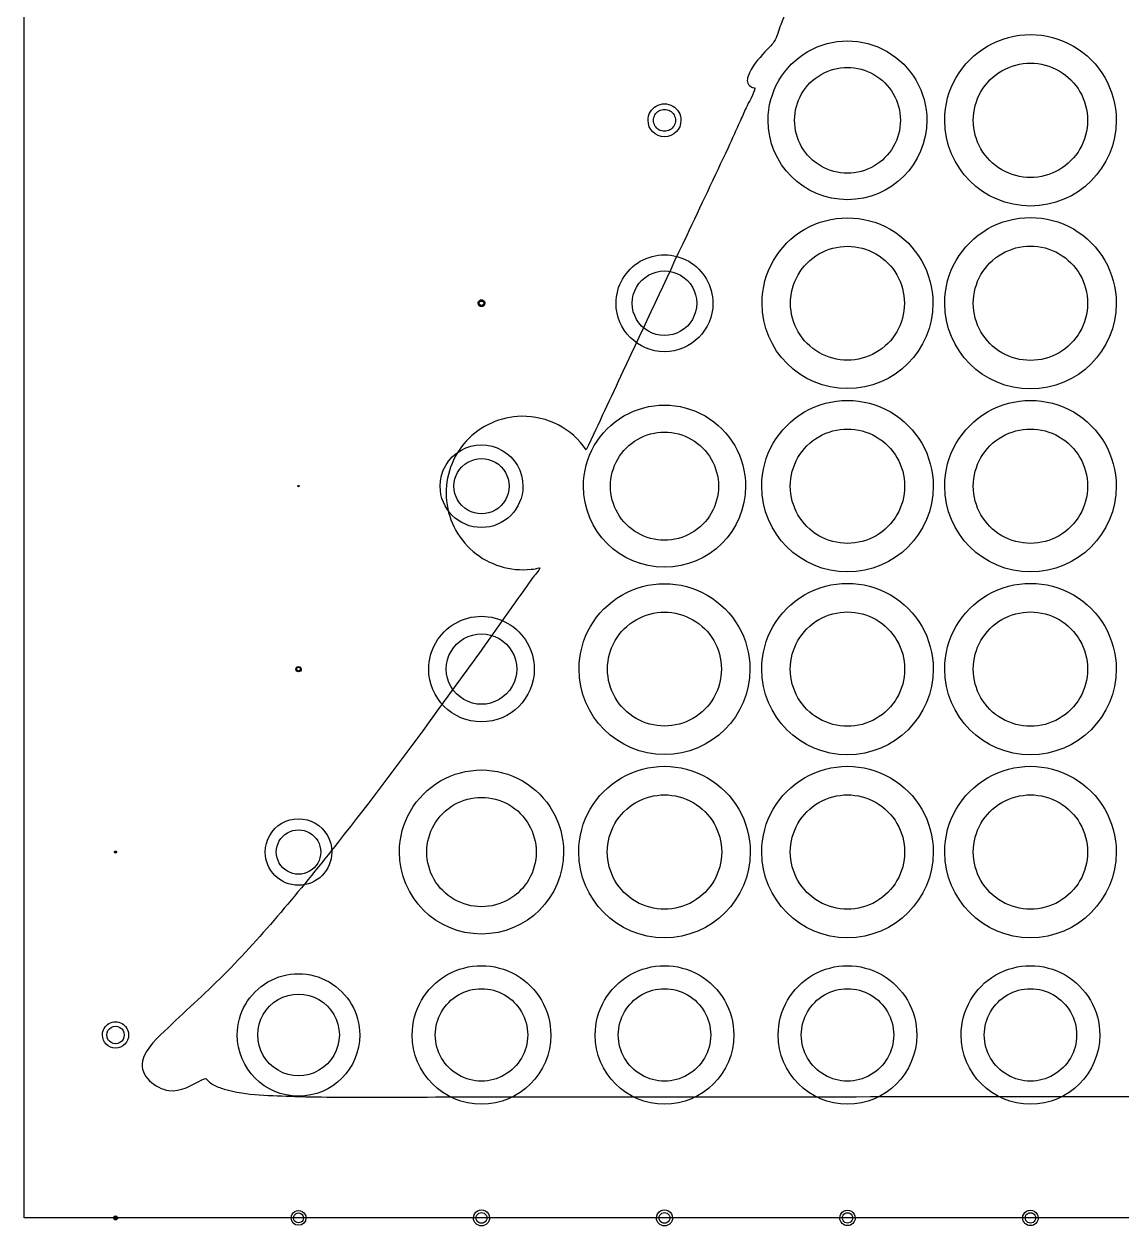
# Model space of a CAD drawing. Extents: x 9 to 391, y 39 to 560.
# Drawn here: x 9.4 to 105.4, y 39.3 to 144.4 of the extents above; entities that cross this region are included whole.
import ezdxf

# ---------------------------------------------------------------- set-up
doc = ezdxf.new("R2010")
doc.units = 0
doc.layers.add('Capa_1', color=7, linetype='CONTINUOUS')
doc.layers.add('Capa_2', color=7, linetype='CONTINUOUS')

msp = doc.modelspace()

# ---------------------------------------------------------------- linework, layer by layer
at = {"layer": 'Capa_1', "color": 7}
msp.add_lwpolyline([(9.38403, 559.9909), (390.61597, 559.9909), (390.61597, 40.0091), (9.38403, 40.0091)], close=True, dxfattribs=at)
for points in [[(76.53028, 146.868325), (76.20834, 146.020005), (75.87906, 145.176245), (75.54426, 144.333415)], [(75.54426, 144.333415), (75.3599, 143.870275), (75.22139, 143.281495), (74.95723, 142.856865)], [(74.15282, 141.968175), (73.62082, 141.361975), (72.95217, 140.649375), (72.69533, 139.856066)], [(74.95723, 142.856865), (74.75636, 142.534965), (74.40597, 142.256165), (74.15282, 141.968175)], [(72.69533, 139.856066), (72.56875, 139.465376), (72.58798, 139.187486), (72.92281, 138.946286)], [(73.27044, 138.822546), (73.27044, 138.339236), (72.70634, 137.530326), (72.51464, 137.091036)], [(72.92281, 138.946286), (73.01641, 138.878386), (73.15946, 138.844456), (73.27044, 138.822546)], [(72.51464, 137.091036), (72.3422, 136.696666), (72.16976, 136.303236), (71.99365, 135.910706)], [(71.99365, 135.910706), (71.64419, 135.132066), (71.30206, 134.350696), (70.93792, 133.578486)], [(70.93792, 133.578486), (69.73359, 131.025236), (68.52834, 128.471986), (67.32403, 125.918746)], [(67.32403, 125.918746), (65.45379, 121.955886), (63.59914, 117.985706), (61.74633, 114.014586)], [(61.74633, 114.014586), (60.68052, 111.730986), (59.61561, 109.447376), (58.54979, 107.163756)], [(52.88587, 110.103106), (51.06059, 110.072806), (49.29216, 109.278616), (48.05665, 107.935046)], [(58.54979, 107.163756), (57.28767, 109.019066), (55.12942, 110.140706), (52.88587, 110.103106)], [(48.05665, 107.935046), (46.84314, 106.615316), (46.20109, 104.827856), (46.29557, 103.037646)], [(46.29557, 103.037646), (46.39277, 101.208916), (47.2559, 99.466406), (48.65101, 98.280566)], [(48.65101, 98.280566), (50.04611, 97.094746), (51.90535, 96.523386), (53.72606, 96.722386)], [(53.72606, 96.722386), (53.97738, 96.749986), (54.22687, 96.791986), (54.4736, 96.847136)], [(54.4736, 96.847136), (54.4736, 96.634366), (53.96454, 96.128106), (53.84621, 95.961196)], [(53.84621, 95.961196), (53.39218, 95.321066), (52.93907, 94.680906), (52.48504, 94.039836)], [(52.48504, 94.039836), (51.55129, 92.721026), (50.61756, 91.403136), (49.68382, 90.084326)], [(49.68382, 90.084326), (48.23733, 88.041916), (46.74317, 86.032516), (45.27009, 84.009366)], [(45.27009, 84.009366), (42.52848, 80.243696), (39.7346, 76.510116), (36.84715, 72.854506)], [(36.84715, 72.854506), (33.76709, 68.95585), (30.60354, 65.10213), (27.13366, 61.54097)], [(27.13366, 61.54097), (25.47439, 59.83789), (23.690371, 58.27422), (21.976071, 56.62799)], [(21.976071, 56.62799), (21.170731, 55.85394), (19.983841, 54.85245), (19.737101, 53.69048)], [(19.737101, 53.69048), (19.464691, 52.40926), (20.892831, 51.28946), (22.038441, 51.1354)], [(22.038441, 51.1354), (23.099681, 50.99232), (24.039841, 51.61413), (24.942391, 52.06076)], [(24.942391, 52.06076), (25.31937, 52.24693), (25.25609, 52.20841), (25.5175, 51.95617)], [(25.5175, 51.95617), (25.63311, 51.84433), (25.75964, 51.74798), (25.89632, 51.66362)], [(25.89632, 51.66362), (26.19625, 51.47743), (26.53838, 51.36097), (26.875, 51.26283)], [(26.875, 51.26283), (28.84796, 50.68963), (31.02732, 50.68596), (33.06449, 50.61994)], [(33.06449, 50.61994), (34.30641, 50.58044), (35.54834, 50.55944), (36.7912, 50.55754)], [(36.7912, 50.55754), (38.66602, 50.55454), (40.54085, 50.56054), (42.41567, 50.56254)], [(42.41567, 50.56254), (46.35517, 50.56554), (50.2947, 50.56854), (54.23421, 50.57154)], [(54.23421, 50.57154), (59.79172, 50.57654), (65.34922, 50.58054), (70.90673, 50.58444)], [(70.90673, 50.58444), (77.57226, 50.58944), (84.23779, 50.59574), (90.90331, 50.59994)], [(90.90331, 50.59994), (98.22558, 50.60494), (105.54783, 50.61244), (112.86919, 50.61734)]]:
    msp.add_open_spline(points, degree=3, dxfattribs=at)
at = {"layer": 'Capa_2', "color": 5}
for points in [[(66.344814, 135.990906)], [(86.01148, 135.990912)], [(102.384029, 135.990904)], [(49.580108, 119.990905)], [(68.207558, 119.990905)], [(86.364421, 119.990907)], [(102.384029, 119.990904)], [(33.423245, 103.990905)], [(51.795794, 103.990908)], [(70.109519, 103.99091)], [(86.384029, 103.990914)], [(102.384029, 103.990914)], [(33.540892, 87.99091)], [(52.462461, 87.990912)], [(70.364421, 87.990907)], [(86.384029, 87.990914)], [(102.384029, 87.990914)], [(17.442854, 71.990912)], [(35.325206, 71.990909)], [(54.168343, 71.990912)], [(70.384029, 71.990914)], [(86.384029, 71.990914)], [(102.384029, 71.990914)], [(18.148736, 55.990911)], [(36.952657, 55.990909)], [(53.423245, 55.990908)], [(69.423245, 55.990908)], [(85.423245, 55.990908)], [(101.423245, 55.990908)], [(17.501677, 39.990915)], [(33.815402, 39.990914)], [(49.854618, 39.990909)], [(65.854617, 39.990909)], [(81.83501, 39.990912)], [(97.83501, 39.990912)]]:
    msp.add_lwpolyline(points, close=True, dxfattribs=at)
at = {"layer": 'Capa_2', "color": 7}
for points in [[(66.825206, 135.990906)], [(88.325206, 135.990912)], [(104.884029, 135.990904)], [(49.678147, 119.990905)], [(69.619323, 119.990905)], [(88.854617, 119.990907)], [(104.884029, 119.990904)], [(33.442853, 103.990905)], [(53.001676, 103.990908)], [(72.472265, 103.99091)], [(88.884029, 103.990914)], [(104.884029, 103.990914)], [(33.619323, 87.99091)], [(54.001677, 87.990912)], [(72.854617, 87.990907)], [(88.884029, 87.990914)], [(104.884029, 87.990914)], [(17.472265, 71.990912)], [(36.295794, 71.990909)], [(56.5605, 71.990912)], [(72.884029, 71.990914)], [(88.884029, 71.990914)], [(104.884029, 71.990914)], [(18.531089, 55.990911)], [(38.73697, 55.990909)], [(55.442853, 55.990908)], [(71.442853, 55.990908)], [(87.442853, 55.990908)], [(103.442853, 55.990908)], [(17.560501, 39.990915)], [(34.031088, 39.990914)], [(50.089912, 39.990909)], [(66.089911, 39.990909)], [(82.0605, 39.990912)], [(98.0605, 39.990912)]]:
    msp.add_lwpolyline(points, close=True, dxfattribs=at)
for points in [[(77.913441, 142.002147), (80.061048, 143.242069), (82.70701, 143.242069), (84.854617, 142.002147)], [(93.634029, 142.486095), (95.954537, 143.825841), (98.813521, 143.825841), (101.134029, 142.486095)], [(74.442853, 135.990912), (74.442853, 138.470756), (75.765833, 140.762226), (77.913441, 142.002147)], [(84.854617, 142.002147), (87.002225, 140.762226), (88.325206, 138.470756), (88.325206, 135.990912)], [(89.884029, 135.990904), (89.884029, 138.670396), (91.313521, 141.146349), (93.634029, 142.486095)], [(101.134029, 142.486095), (103.454537, 141.146349), (104.884029, 138.670396), (104.884029, 135.990904)], [(63.942853, 135.990906), (63.942853, 136.505789), (64.21754, 136.98156), (64.663441, 137.239001)], [(64.663441, 137.239001), (65.109343, 137.496443), (65.658716, 137.496443), (66.104618, 137.239001)], [(66.104618, 137.239001), (66.550519, 136.98156), (66.825206, 136.505789), (66.825206, 135.990906)], [(65.384029, 134.54973), (64.58809, 134.54973), (63.942853, 135.194966), (63.942853, 135.990906)], [(66.825206, 135.990906), (66.825206, 135.194966), (66.179969, 134.54973), (65.384029, 134.54973)], [(81.384029, 129.049736), (77.550523, 129.049736), (74.442853, 132.157406), (74.442853, 135.990912)], [(88.325206, 135.990912), (88.325206, 132.157406), (85.217535, 129.049736), (81.384029, 129.049736)], [(97.384029, 128.490904), (93.241893, 128.490904), (89.884029, 131.848769), (89.884029, 135.990904)], [(104.884029, 135.990904), (104.884029, 131.848769), (101.526164, 128.490904), (97.384029, 128.490904)], [(77.648735, 126.460626), (79.960143, 127.795118), (82.807915, 127.795118), (85.119323, 126.460626)], [(93.634029, 126.486095), (95.954537, 127.825841), (98.813521, 127.825841), (101.134029, 126.486095)], [(73.913441, 119.990907), (73.913441, 122.659891), (75.337327, 125.126134), (77.648735, 126.460626)], [(85.119323, 126.460626), (87.430731, 125.126134), (88.854617, 122.659891), (88.854617, 119.990907)], [(89.884029, 119.990904), (89.884029, 122.670396), (91.313521, 125.146349), (93.634029, 126.486095)], [(101.134029, 126.486095), (103.454537, 125.146349), (104.884029, 122.670396), (104.884029, 119.990904)], [(63.266382, 123.658777), (64.576787, 124.41534), (66.191272, 124.41534), (67.501676, 123.658777)], [(61.148735, 119.990905), (61.148735, 121.50403), (61.955978, 122.902215), (63.266382, 123.658777)], [(67.501676, 123.658777), (68.812081, 122.902215), (69.619323, 121.50403), (69.619323, 119.990905)], [(49.089912, 119.990905), (49.089912, 120.095983), (49.14597, 120.193079), (49.236971, 120.245618)], [(49.38403, 119.696787), (49.221593, 119.696787), (49.089912, 119.828468), (49.089912, 119.990905)], [(49.236971, 120.245618), (49.327971, 120.298157), (49.440088, 120.298157), (49.531088, 120.245618)], [(49.678147, 119.990905), (49.678147, 119.828468), (49.546466, 119.696787), (49.38403, 119.696787)], [(49.531088, 120.245618), (49.622089, 120.193079), (49.678147, 120.095983), (49.678147, 119.990905)], [(65.384029, 115.755611), (63.044941, 115.755611), (61.148735, 117.651817), (61.148735, 119.990905)], [(69.619323, 119.990905), (69.619323, 117.651817), (67.723117, 115.755611), (65.384029, 115.755611)], [(81.384029, 112.520319), (77.258137, 112.520318), (73.913441, 115.865015), (73.913441, 119.990907)], [(88.854617, 119.990907), (88.854617, 115.865015), (85.509921, 112.520319), (81.384029, 112.520319)], [(97.384029, 112.490904), (93.241893, 112.490904), (89.884029, 115.848769), (89.884029, 119.990904)], [(104.884029, 119.990904), (104.884029, 115.848769), (101.526164, 112.490904), (97.384029, 112.490904)], [(77.634029, 110.486105), (79.954537, 111.825851), (82.813521, 111.825851), (85.134029, 110.486105)], [(93.634029, 110.486105), (95.954537, 111.825851), (98.813521, 111.825851), (101.134029, 110.486105)], [(61.839912, 110.129501), (64.033019, 111.395693), (66.735039, 111.395693), (68.928147, 110.129501)], [(73.884029, 103.990914), (73.884029, 106.670406), (75.313521, 109.146359), (77.634029, 110.486105)], [(85.134029, 110.486105), (87.454537, 109.146359), (88.884029, 106.670406), (88.884029, 103.990914)], [(89.884029, 103.990914), (89.884029, 106.670406), (91.313521, 109.146359), (93.634029, 110.486105)], [(101.134029, 110.486105), (103.454537, 109.146359), (104.884029, 106.670406), (104.884029, 103.990914)], [(58.295794, 103.99091), (58.295794, 106.523292), (59.646804, 108.86331), (61.839912, 110.129501)], [(68.928147, 110.129501), (71.121255, 108.86331), (72.472265, 106.523292), (72.472265, 103.99091)], [(47.575206, 107.123882), (48.69451, 107.770113), (50.073549, 107.770113), (51.192853, 107.123882)], [(45.766382, 103.990908), (45.766382, 105.283369), (46.455902, 106.477652), (47.575206, 107.123882)], [(51.192853, 107.123882), (52.312156, 106.477652), (53.001676, 105.283369), (53.001676, 103.990908)], [(33.325206, 103.990905), (33.325206, 104.011921), (33.336418, 104.03134), (33.354618, 104.041848)], [(33.384029, 103.932081), (33.351542, 103.932081), (33.325206, 103.958418), (33.325206, 103.990905)], [(33.354618, 104.041848), (33.372818, 104.052355), (33.395241, 104.052355), (33.413441, 104.041848)], [(33.442853, 103.990905), (33.442853, 103.958418), (33.416517, 103.932081), (33.384029, 103.932081)], [(33.413441, 104.041848), (33.431641, 104.03134), (33.442853, 104.011921), (33.442853, 103.990905)], [(49.384029, 100.373262), (47.386058, 100.373262), (45.766382, 101.992937), (45.766382, 103.990908)], [(53.001676, 103.990908), (53.001676, 101.992937), (51.382, 100.373262), (49.384029, 100.373262)], [(65.384029, 96.902674), (61.469305, 96.902674), (58.295794, 100.076185), (58.295794, 103.99091)], [(72.472265, 103.99091), (72.472265, 100.076185), (69.298754, 96.902674), (65.384029, 96.902674)], [(81.384029, 96.490914), (77.241893, 96.490914), (73.884029, 99.848779), (73.884029, 103.990914)], [(88.884029, 103.990914), (88.884029, 99.848779), (85.526164, 96.490914), (81.384029, 96.490914)], [(97.384029, 96.490914), (93.241893, 96.490914), (89.884029, 99.848779), (89.884029, 103.990914)], [(104.884029, 103.990914), (104.884029, 99.848779), (101.526164, 96.490914), (97.384029, 96.490914)], [(61.648735, 94.460626), (63.960143, 95.795118), (66.807915, 95.795118), (69.119323, 94.460626)], [(77.634029, 94.486105), (79.954537, 95.825851), (82.813521, 95.825851), (85.134029, 94.486105)], [(93.634029, 94.486105), (95.954537, 95.825851), (98.813521, 95.825851), (101.134029, 94.486105)], [(57.913441, 87.990907), (57.913441, 90.659891), (59.337327, 93.126134), (61.648735, 94.460626)], [(69.119323, 94.460626), (71.430731, 93.126134), (72.854617, 90.659891), (72.854617, 87.990907)], [(73.884029, 87.990914), (73.884029, 90.670406), (75.313521, 93.146359), (77.634029, 94.486105)], [(85.134029, 94.486105), (87.454537, 93.146359), (88.884029, 90.670406), (88.884029, 87.990914)], [(89.884029, 87.990914), (89.884029, 90.670406), (91.313521, 93.146359), (93.634029, 94.486105)], [(101.134029, 94.486105), (103.454537, 93.146359), (104.884029, 90.670406), (104.884029, 87.990914)], [(47.075206, 91.989912), (48.503911, 92.814775), (50.264148, 92.814775), (51.692853, 91.989912)], [(44.766383, 87.990912), (44.766383, 89.640639), (45.646501, 91.165049), (47.075206, 91.989912)], [(51.692853, 91.989912), (53.121559, 91.165049), (54.001677, 89.640639), (54.001677, 87.990912)], [(33.148735, 87.99091), (33.148735, 88.074972), (33.193582, 88.152649), (33.266382, 88.19468)], [(33.384029, 87.755616), (33.25408, 87.755616), (33.148735, 87.86096), (33.148735, 87.99091)], [(33.266382, 88.19468), (33.339183, 88.236712), (33.428876, 88.236712), (33.501676, 88.19468)], [(33.619323, 87.99091), (33.619323, 87.86096), (33.513979, 87.755616), (33.384029, 87.755616)], [(33.501676, 88.19468), (33.574477, 88.152649), (33.619323, 88.074972), (33.619323, 87.99091)], [(49.38403, 83.373265), (46.833774, 83.373265), (44.766383, 85.440656), (44.766383, 87.990912)], [(54.001677, 87.990912), (54.001677, 85.440656), (51.934286, 83.373265), (49.38403, 83.373265)], [(65.384029, 80.520319), (61.258137, 80.520318), (57.913441, 83.865015), (57.913441, 87.990907)], [(72.854617, 87.990907), (72.854617, 83.865015), (69.509921, 80.520319), (65.384029, 80.520319)], [(81.384029, 80.490914), (77.241893, 80.490914), (73.884029, 83.848778), (73.884029, 87.990914)], [(88.884029, 87.990914), (88.884029, 83.848779), (85.526164, 80.490914), (81.384029, 80.490914)], [(97.384029, 80.490914), (93.241893, 80.490914), (89.884029, 83.848778), (89.884029, 87.990914)], [(104.884029, 87.990914), (104.884029, 83.848779), (101.526164, 80.490914), (97.384029, 80.490914)], [(45.795794, 78.205918), (48.016202, 79.487871), (50.751857, 79.487871), (52.972265, 78.205918)], [(61.634029, 78.486105), (63.954537, 79.825851), (66.813521, 79.825851), (69.134029, 78.486105)], [(77.634029, 78.486105), (79.954537, 79.825851), (82.813521, 79.825851), (85.134029, 78.486105)], [(93.634029, 78.486105), (95.954537, 79.825851), (98.813521, 79.825851), (101.134029, 78.486105)], [(42.207559, 71.990912), (42.207559, 74.554818), (43.575386, 76.923965), (45.795794, 78.205918)], [(52.972265, 78.205918), (55.192672, 76.923965), (56.5605, 74.554818), (56.5605, 71.990912)], [(57.884029, 71.990914), (57.884029, 74.670406), (59.313521, 77.146359), (61.634029, 78.486105)], [(69.134029, 78.486105), (71.454537, 77.146359), (72.884029, 74.670406), (72.884029, 71.990914)], [(73.884029, 71.990914), (73.884029, 74.670406), (75.313521, 77.146359), (77.634029, 78.486105)], [(85.134029, 78.486105), (87.454537, 77.146359), (88.884029, 74.670406), (88.884029, 71.990914)], [(89.884029, 71.990914), (89.884029, 74.670406), (91.313521, 77.146359), (93.634029, 78.486105)], [(101.134029, 78.486105), (103.454537, 77.146359), (104.884029, 74.670406), (104.884029, 71.990914)], [(31.928147, 74.512571), (32.82905, 75.032708), (33.939009, 75.032708), (34.839912, 74.512571)], [(30.472265, 71.990909), (30.472265, 73.031182), (31.027244, 73.992435), (31.928147, 74.512571)], [(34.839912, 74.512571), (35.740815, 73.992435), (36.295794, 73.031182), (36.295794, 71.990909)], [(17.295795, 71.990912), (17.295795, 72.022436), (17.312612, 72.051565), (17.339912, 72.067326)], [(17.38403, 71.902677), (17.335299, 71.902677), (17.295795, 71.942181), (17.295795, 71.990912)], [(17.339912, 72.067326), (17.367213, 72.083088), (17.400848, 72.083088), (17.428148, 72.067326)], [(17.472265, 71.990912), (17.472265, 71.942181), (17.432761, 71.902677), (17.38403, 71.902677)], [(17.428148, 72.067326), (17.455448, 72.051565), (17.472265, 72.022436), (17.472265, 71.990912)], [(33.384029, 69.079145), (31.775906, 69.079145), (30.472265, 70.382786), (30.472265, 71.990909)], [(36.295794, 71.990909), (36.295794, 70.382786), (34.992153, 69.079145), (33.384029, 69.079145)], [(49.384029, 64.814441), (45.420574, 64.814441), (42.207559, 68.027457), (42.207559, 71.990912)], [(56.5605, 71.990912), (56.5605, 68.027457), (53.347485, 64.814441), (49.384029, 64.814441)], [(65.384029, 64.490914), (61.241893, 64.490914), (57.884029, 67.848778), (57.884029, 71.990914)], [(72.884029, 71.990914), (72.884029, 67.848779), (69.526164, 64.490914), (65.384029, 64.490914)], [(81.384029, 64.490914), (77.241893, 64.490914), (73.884029, 67.848778), (73.884029, 71.990914)], [(88.884029, 71.990914), (88.884029, 67.848779), (85.526164, 64.490914), (81.384029, 64.490914)], [(97.384029, 64.490914), (93.241893, 64.490914), (89.884029, 67.848778), (89.884029, 71.990914)], [(104.884029, 71.990914), (104.884029, 67.848779), (101.526164, 64.490914), (97.384029, 64.490914)], [(46.354617, 61.238003), (48.229224, 62.320308), (50.538834, 62.320308), (52.413441, 61.238003)], [(62.354617, 61.238003), (64.229224, 62.320308), (66.538834, 62.320308), (68.413441, 61.238003)], [(78.354617, 61.238003), (80.229224, 62.320308), (82.538834, 62.320308), (84.413441, 61.238003)], [(94.354617, 61.238003), (96.229224, 62.320308), (98.538834, 62.320308), (100.413441, 61.238003)], [(30.707559, 60.626692), (32.363765, 61.582902), (34.404294, 61.582902), (36.0605, 60.626692)], [(43.325206, 55.990908), (43.325206, 58.155517), (44.480011, 60.155699), (46.354617, 61.238003)], [(52.413441, 61.238003), (54.288048, 60.155699), (55.442853, 58.155517), (55.442853, 55.990908)], [(59.325206, 55.990908), (59.325206, 58.155517), (60.480011, 60.155699), (62.354617, 61.238003)], [(68.413441, 61.238003), (70.288048, 60.155699), (71.442853, 58.155517), (71.442853, 55.990908)], [(75.325206, 55.990908), (75.325206, 58.155517), (76.480011, 60.155699), (78.354617, 61.238003)], [(84.413441, 61.238003), (86.288048, 60.155699), (87.442853, 58.155517), (87.442853, 55.990908)], [(91.325206, 55.990908), (91.325206, 58.155517), (92.480011, 60.155699), (94.354617, 61.238003)], [(100.413441, 61.238003), (102.288048, 60.155699), (103.442853, 58.155517), (103.442853, 55.990908)], [(28.031088, 55.990909), (28.031088, 57.903331), (29.051353, 59.670481), (30.707559, 60.626692)], [(36.0605, 60.626692), (37.716705, 59.670481), (38.73697, 57.903331), (38.73697, 55.990909)], [(16.236971, 55.990911), (16.236971, 56.400716), (16.455599, 56.779391), (16.8105, 56.984293)], [(16.8105, 56.984293), (17.165402, 57.189196), (17.602658, 57.189196), (17.957559, 56.984293)], [(17.957559, 56.984293), (18.31246, 56.779391), (18.531089, 56.400716), (18.531089, 55.990911)], [(17.38403, 54.843852), (16.750527, 54.843852), (16.236971, 55.357408), (16.236971, 55.990911)], [(18.531089, 55.990911), (18.531089, 55.357408), (18.017533, 54.843852), (17.38403, 54.843852)], [(33.384029, 50.637968), (30.427682, 50.637968), (28.031089, 53.034561), (28.031088, 55.990909)], [(38.73697, 55.990909), (38.73697, 53.034561), (36.340377, 50.637968), (33.384029, 50.637968)], [(49.384029, 49.932085), (46.037833, 49.932085), (43.325206, 52.644712), (43.325206, 55.990908)], [(55.442853, 55.990908), (55.442853, 52.644712), (52.730225, 49.932085), (49.384029, 49.932085)], [(65.384029, 49.932085), (62.037833, 49.932085), (59.325206, 52.644712), (59.325206, 55.990908)], [(71.442853, 55.990908), (71.442853, 52.644712), (68.730225, 49.932085), (65.384029, 49.932085)], [(81.384029, 49.932085), (78.037833, 49.932085), (75.325206, 52.644712), (75.325206, 55.990908)], [(87.442853, 55.990908), (87.442853, 52.644712), (84.730225, 49.932085), (81.384029, 49.932085)], [(97.384029, 49.932085), (94.037833, 49.932085), (91.325206, 52.644712), (91.325206, 55.990908)], [(103.442853, 55.990908), (103.442853, 52.644712), (100.730225, 49.932085), (97.384029, 49.932085)], [(17.207559, 39.990915), (17.207559, 40.053962), (17.241194, 40.112219), (17.295795, 40.143743)], [(17.38403, 39.814444), (17.286568, 39.814444), (17.207559, 39.893453), (17.207559, 39.990915)], [(17.295795, 40.143743), (17.350395, 40.175266), (17.417665, 40.175266), (17.472265, 40.143743)], [(17.560501, 39.990915), (17.560501, 39.893453), (17.481492, 39.814444), (17.38403, 39.814444)], [(17.472265, 40.143743), (17.526865, 40.112219), (17.560501, 40.053962), (17.560501, 39.990915)], [(32.736971, 39.990914), (32.736971, 40.222086), (32.860299, 40.435698), (33.0605, 40.551284)], [(33.384029, 39.343856), (33.026669, 39.343856), (32.736971, 39.633554), (32.736971, 39.990914)], [(33.0605, 40.551284), (33.260701, 40.666869), (33.507358, 40.666869), (33.707559, 40.551284)], [(34.031088, 39.990914), (34.031088, 39.633554), (33.74139, 39.343856), (33.384029, 39.343856)], [(33.707559, 40.551284), (33.90776, 40.435698), (34.031088, 40.222086), (34.031088, 39.990914)], [(48.678148, 39.990909), (48.678148, 40.243097), (48.812688, 40.476127), (49.031089, 40.602221)], [(49.38403, 39.285027), (48.994182, 39.285027), (48.678148, 39.601061), (48.678148, 39.990909)], [(49.031089, 40.602221), (49.249489, 40.728315), (49.51857, 40.728315), (49.736971, 40.602221)], [(50.089912, 39.990909), (50.089912, 39.601061), (49.773878, 39.285027), (49.38403, 39.285027)], [(49.736971, 40.602221), (49.955372, 40.476127), (50.089912, 40.243097), (50.089912, 39.990909)], [(64.678147, 39.990909), (64.678147, 40.243097), (64.812687, 40.476127), (65.031088, 40.602221)], [(65.384029, 39.285027), (64.994181, 39.285027), (64.678147, 39.601061), (64.678147, 39.990909)], [(65.031088, 40.602221), (65.249488, 40.728315), (65.518569, 40.728315), (65.73697, 40.602221)], [(66.089911, 39.990909), (66.089911, 39.601061), (65.773877, 39.285027), (65.384029, 39.285027)], [(65.73697, 40.602221), (65.955371, 40.476127), (66.089911, 40.243097), (66.089911, 39.990909)], [(80.707559, 39.990912), (80.707559, 40.232591), (80.836493, 40.455913), (81.045794, 40.576752)], [(81.384029, 39.314441), (81.010425, 39.314441), (80.707559, 39.617307), (80.707559, 39.990912)], [(81.045794, 40.576752), (81.255095, 40.697592), (81.512964, 40.697592), (81.722264, 40.576752)], [(82.0605, 39.990912), (82.0605, 39.617307), (81.757634, 39.314441), (81.384029, 39.314441)], [(81.722264, 40.576752), (81.931565, 40.455913), (82.0605, 40.232591), (82.0605, 39.990912)], [(96.707559, 39.990912), (96.707559, 40.232591), (96.836493, 40.455913), (97.045794, 40.576752)], [(97.384029, 39.314441), (97.010425, 39.314441), (96.707559, 39.617307), (96.707559, 39.990912)], [(97.045794, 40.576752), (97.255095, 40.697592), (97.512964, 40.697592), (97.722264, 40.576752)], [(98.0605, 39.990912), (98.0605, 39.617307), (97.757634, 39.314441), (97.384029, 39.314441)], [(97.722264, 40.576752), (97.931565, 40.455913), (98.0605, 40.232591), (98.0605, 39.990912)]]:
    msp.add_open_spline(points, degree=3, dxfattribs=at)
at = {"layer": 'Capa_2', "color": 5}
for points in [[(94.884029, 140.321031), (96.431034, 141.214195), (98.337023, 141.214195), (99.884029, 140.321031)], [(76.756578, 135.990912), (76.756578, 137.644141), (77.638565, 139.171788), (79.070304, 139.998402)], [(79.070304, 139.998402), (80.502042, 140.825017), (82.266016, 140.825017), (83.697755, 139.998402)], [(83.697755, 139.998402), (85.129493, 139.171788), (86.01148, 137.644141), (86.01148, 135.990912)], [(92.384029, 135.990904), (92.384029, 137.777232), (93.337023, 139.427867), (94.884029, 140.321031)], [(99.884029, 140.321031), (101.431034, 139.427867), (102.384029, 137.777232), (102.384029, 135.990904)], [(64.423245, 135.990906), (64.423245, 136.334161), (64.60637, 136.651342), (64.903637, 136.822969)], [(64.903637, 136.822969), (65.200905, 136.994597), (65.567154, 136.994597), (65.864421, 136.822969)], [(65.864421, 136.822969), (66.161689, 136.651342), (66.344814, 136.334161), (66.344814, 135.990906)], [(64.903637, 135.158842), (64.60637, 135.33047), (64.423245, 135.647651), (64.423245, 135.990906)], [(66.344814, 135.990906), (66.344814, 135.647651), (66.161689, 135.33047), (65.864421, 135.158842)], [(79.070304, 131.983422), (77.638565, 132.810037), (76.756578, 134.337683), (76.756578, 135.990912)], [(86.01148, 135.990912), (86.01148, 134.337683), (85.129493, 132.810037), (83.697755, 131.983422)], [(94.884029, 131.660777), (93.337023, 132.553941), (92.384029, 134.204576), (92.384029, 135.990904)], [(102.384029, 135.990904), (102.384029, 134.204576), (101.431034, 132.553941), (99.884029, 131.660777)], [(65.864421, 135.158842), (65.567154, 134.987215), (65.200905, 134.987215), (64.903637, 135.158842)], [(83.697755, 131.983422), (82.266016, 131.156808), (80.502042, 131.156808), (79.070304, 131.983422)], [(99.884029, 131.660777), (98.337023, 130.767613), (96.431034, 130.767613), (94.884029, 131.660777)], [(78.893833, 124.304053), (80.434772, 125.193714), (82.333286, 125.193714), (83.874225, 124.304053)], [(94.884029, 124.321031), (96.431034, 125.214195), (98.337023, 125.214195), (99.884029, 124.321031)], [(76.403637, 119.990907), (76.403637, 121.770229), (77.352894, 123.414391), (78.893833, 124.304053)], [(83.874225, 124.304053), (85.415164, 123.414391), (86.364421, 121.770229), (86.364421, 119.990907)], [(92.384029, 119.990904), (92.384029, 121.777232), (93.337023, 123.427867), (94.884029, 124.321031)], [(99.884029, 124.321031), (101.431034, 123.427867), (102.384029, 121.777232), (102.384029, 119.990904)], [(62.5605, 119.990905), (62.5605, 120.999655), (63.098662, 121.931778), (63.972265, 122.436153)], [(63.972265, 122.436153), (64.845868, 122.940528), (65.922191, 122.940528), (66.795794, 122.436153)], [(66.795794, 122.436153), (67.669397, 121.931778), (68.207558, 120.999655), (68.207558, 119.990905)], [(49.187951, 119.990905), (49.187951, 120.060957), (49.225323, 120.125688), (49.28599, 120.160714)], [(49.28599, 119.821096), (49.225323, 119.856122), (49.187951, 119.920853), (49.187951, 119.990905)], [(49.28599, 120.160714), (49.346657, 120.19574), (49.421402, 120.19574), (49.482069, 120.160714)], [(49.482069, 120.160714), (49.542736, 120.125688), (49.580108, 120.060957), (49.580108, 119.990905)], [(49.580108, 119.990905), (49.580108, 119.920853), (49.542736, 119.856122), (49.482069, 119.821096)], [(63.972265, 117.545657), (63.098662, 118.050032), (62.5605, 118.982155), (62.5605, 119.990905)], [(68.207558, 119.990905), (68.207558, 118.982155), (67.669397, 118.050032), (66.795794, 117.545657)], [(78.893833, 115.677761), (77.352894, 116.567422), (76.403637, 118.211584), (76.403637, 119.990907)], [(86.364421, 119.990907), (86.364421, 118.211584), (85.415164, 116.567422), (83.874225, 115.677761)], [(94.884029, 115.660777), (93.337023, 116.553941), (92.384029, 118.204576), (92.384029, 119.990904)], [(102.384029, 119.990904), (102.384029, 118.204576), (101.431034, 116.553941), (99.884029, 115.660777)], [(49.482069, 119.821096), (49.421402, 119.78607), (49.346657, 119.78607), (49.28599, 119.821096)], [(66.795794, 117.545657), (65.922191, 117.041282), (64.845868, 117.041282), (63.972265, 117.545657)], [(83.874225, 115.677761), (82.333286, 114.788099), (80.434772, 114.788099), (78.893833, 115.677761)], [(99.884029, 115.660777), (98.337023, 114.767613), (96.431034, 114.767613), (94.884029, 115.660777)], [(63.021284, 108.083304), (64.483356, 108.927432), (66.284703, 108.927432), (67.746774, 108.083304)], [(76.384029, 103.990914), (76.384029, 105.777242), (77.337023, 107.427877), (78.884029, 108.321041)], [(78.884029, 108.321041), (80.431034, 109.214205), (82.337023, 109.214205), (83.884029, 108.321041)], [(83.884029, 108.321041), (85.431034, 107.427877), (86.384029, 105.777242), (86.384029, 103.990914)], [(92.384029, 103.990914), (92.384029, 105.777242), (93.337023, 107.427877), (94.884029, 108.321041)], [(94.884029, 108.321041), (96.431034, 109.214205), (98.337023, 109.214205), (99.884029, 108.321041)], [(99.884029, 108.321041), (101.431034, 107.427877), (102.384029, 105.777242), (102.384029, 103.990914)], [(60.658539, 103.99091), (60.658539, 105.679165), (61.559212, 107.239177), (63.021284, 108.083304)], [(67.746774, 108.083304), (69.208846, 107.239177), (70.109519, 105.679165), (70.109519, 103.99091)], [(48.178147, 106.079558), (48.92435, 106.510378), (49.843709, 106.510378), (50.589912, 106.079558)], [(46.972265, 103.990908), (46.972265, 104.852549), (47.431944, 105.648738), (48.178147, 106.079558)], [(50.589912, 106.079558), (51.336114, 105.648738), (51.795794, 104.852549), (51.795794, 103.990908)], [(33.344814, 103.990905), (33.344814, 104.004915), (33.352288, 104.017862), (33.364422, 104.024867)], [(33.364422, 103.956943), (33.352288, 103.963948), (33.344814, 103.976895), (33.344814, 103.990905)], [(33.364422, 104.024867), (33.376555, 104.031872), (33.391504, 104.031872), (33.403637, 104.024867)], [(33.403637, 103.956943), (33.391504, 103.949938), (33.376555, 103.949938), (33.364422, 103.956943)], [(33.403637, 104.024867), (33.415771, 104.017862), (33.423245, 104.004915), (33.423245, 103.990905)], [(33.423245, 103.990905), (33.423245, 103.976895), (33.415771, 103.963948), (33.403637, 103.956943)], [(48.178147, 101.902259), (47.431944, 102.333079), (46.972265, 103.129268), (46.972265, 103.990908)], [(51.795794, 103.990908), (51.795794, 103.129268), (51.336114, 102.333079), (50.589912, 101.902259)], [(63.021284, 99.898515), (61.559212, 100.742643), (60.658539, 102.302655), (60.658539, 103.99091)], [(70.109519, 103.99091), (70.109519, 102.302655), (69.208846, 100.742643), (67.746774, 99.898515)], [(78.884029, 99.660787), (77.337023, 100.553951), (76.384029, 102.204586), (76.384029, 103.990914)], [(86.384029, 103.990914), (86.384029, 102.204586), (85.431034, 100.553951), (83.884029, 99.660787)], [(94.884029, 99.660787), (93.337023, 100.553951), (92.384029, 102.204586), (92.384029, 103.990914)], [(102.384029, 103.990914), (102.384029, 102.204586), (101.431034, 100.553951), (99.884029, 99.660787)], [(50.589912, 101.902259), (49.843709, 101.471439), (48.92435, 101.471439), (48.178147, 101.902259)], [(67.746774, 99.898515), (66.284703, 99.054387), (64.483356, 99.054387), (63.021284, 99.898515)], [(83.884029, 99.660787), (82.337023, 98.767623), (80.431034, 98.767623), (78.884029, 99.660787)], [(99.884029, 99.660787), (98.337023, 98.767623), (96.431034, 98.767623), (94.884029, 99.660787)], [(62.893833, 92.304053), (64.434772, 93.193714), (66.333286, 93.193714), (67.874225, 92.304053)], [(78.884029, 92.321041), (80.431034, 93.214205), (82.337023, 93.214205), (83.884029, 92.321041)], [(94.884029, 92.321041), (96.431034, 93.214205), (98.337023, 93.214205), (99.884029, 92.321041)], [(60.403637, 87.990907), (60.403637, 89.770229), (61.352894, 91.414391), (62.893833, 92.304053)], [(67.874225, 92.304053), (69.415164, 91.414391), (70.364421, 89.770229), (70.364421, 87.990907)], [(76.384029, 87.990914), (76.384029, 89.777242), (77.337023, 91.427877), (78.884029, 92.321041)], [(83.884029, 92.321041), (85.431034, 91.427877), (86.384029, 89.777242), (86.384029, 87.990914)], [(92.384029, 87.990914), (92.384029, 89.777242), (93.337023, 91.427877), (94.884029, 92.321041)], [(99.884029, 92.321041), (101.431034, 91.427877), (102.384029, 89.777242), (102.384029, 87.990914)], [(46.305598, 87.990912), (46.305598, 89.09073), (46.892344, 90.107003), (47.844814, 90.656912)], [(47.844814, 90.656912), (48.797284, 91.206821), (49.970776, 91.206821), (50.923246, 90.656912)], [(50.923246, 90.656912), (51.875716, 90.107003), (52.462461, 89.09073), (52.462461, 87.990912)], [(33.227167, 87.99091), (33.227167, 88.046951), (33.257064, 88.098736), (33.305598, 88.126757)], [(33.305598, 87.855063), (33.257064, 87.883083), (33.227167, 87.934868), (33.227167, 87.99091)], [(33.305598, 88.126757), (33.354131, 88.154778), (33.413927, 88.154778), (33.462461, 88.126757)], [(33.462461, 87.855063), (33.413927, 87.827042), (33.354131, 87.827042), (33.305598, 87.855063)], [(33.462461, 88.126757), (33.510994, 88.098736), (33.540892, 88.046951), (33.540892, 87.99091)], [(33.540892, 87.99091), (33.540892, 87.934868), (33.510994, 87.883083), (33.462461, 87.855063)], [(47.844814, 85.324912), (46.892344, 85.874821), (46.305598, 86.891095), (46.305598, 87.990912)], [(52.462461, 87.990912), (52.462461, 86.891095), (51.875716, 85.874821), (50.923246, 85.324912)], [(62.893833, 83.677761), (61.352894, 84.567422), (60.403637, 86.211584), (60.403637, 87.990907)], [(70.364421, 87.990907), (70.364421, 86.211584), (69.415164, 84.567422), (67.874225, 83.677761)], [(78.884029, 83.660787), (77.337023, 84.553951), (76.384029, 86.204586), (76.384029, 87.990914)], [(86.384029, 87.990914), (86.384029, 86.204586), (85.431034, 84.553951), (83.884029, 83.660787)], [(94.884029, 83.660787), (93.337023, 84.553951), (92.384029, 86.204586), (92.384029, 87.990914)], [(102.384029, 87.990914), (102.384029, 86.204586), (101.431034, 84.553951), (99.884029, 83.660787)], [(50.923246, 85.324912), (49.970776, 84.775004), (48.797284, 84.775004), (47.844814, 85.324912)], [(67.874225, 83.677761), (66.333286, 82.788099), (64.434772, 82.788099), (62.893833, 83.677761)], [(83.884029, 83.660787), (82.337023, 82.767623), (80.431034, 82.767623), (78.884029, 83.660787)], [(99.884029, 83.660787), (98.337023, 82.767623), (96.431034, 82.767623), (94.884029, 83.660787)], [(46.991872, 76.134249), (48.472144, 76.988885), (50.295914, 76.988885), (51.776186, 76.134249)], [(62.884029, 76.321041), (64.431034, 77.214205), (66.337023, 77.214205), (67.884029, 76.321041)], [(78.884029, 76.321041), (80.431034, 77.214205), (82.337023, 77.214205), (83.884029, 76.321041)], [(94.884029, 76.321041), (96.431034, 77.214205), (98.337023, 77.214205), (99.884029, 76.321041)], [(44.599716, 71.990912), (44.599716, 73.700183), (45.511601, 75.279614), (46.991872, 76.134249)], [(51.776186, 76.134249), (53.256458, 75.279614), (54.168343, 73.700183), (54.168343, 71.990912)], [(60.384029, 71.990914), (60.384029, 73.777242), (61.337023, 75.427877), (62.884029, 76.321041)], [(67.884029, 76.321041), (69.431034, 75.427877), (70.384029, 73.777242), (70.384029, 71.990914)], [(76.384029, 71.990914), (76.384029, 73.777242), (77.337023, 75.427877), (78.884029, 76.321041)], [(83.884029, 76.321041), (85.431034, 75.427877), (86.384029, 73.777242), (86.384029, 71.990914)], [(92.384029, 71.990914), (92.384029, 73.777242), (93.337023, 75.427877), (94.884029, 76.321041)], [(99.884029, 76.321041), (101.431034, 75.427877), (102.384029, 73.777242), (102.384029, 71.990914)], [(31.442853, 71.990909), (31.442853, 72.684425), (31.812839, 73.325259), (32.413441, 73.672017)], [(32.413441, 73.672017), (33.014043, 74.018775), (33.754016, 74.018775), (34.354618, 73.672017)], [(34.354618, 73.672017), (34.95522, 73.325259), (35.325206, 72.684425), (35.325206, 71.990909)], [(17.325207, 71.990912), (17.325207, 72.011928), (17.336418, 72.031347), (17.354618, 72.041855)], [(17.354618, 71.93997), (17.336418, 71.950478), (17.325207, 71.969897), (17.325207, 71.990912)], [(17.354618, 72.041855), (17.372818, 72.052363), (17.395242, 72.052363), (17.413442, 72.041855)], [(17.413442, 71.93997), (17.395242, 71.929462), (17.372818, 71.929462), (17.354618, 71.93997)], [(17.413442, 72.041855), (17.431642, 72.031347), (17.442854, 72.011928), (17.442854, 71.990912)], [(17.442854, 71.990912), (17.442854, 71.969897), (17.431642, 71.950478), (17.413442, 71.93997)], [(32.413441, 70.309801), (31.812839, 70.656559), (31.442853, 71.297394), (31.442853, 71.990909)], [(35.325206, 71.990909), (35.325206, 71.297394), (34.95522, 70.656559), (34.354618, 70.309801)], [(46.991872, 67.847575), (45.511601, 68.70221), (44.599716, 70.281641), (44.599716, 71.990912)], [(54.168343, 71.990912), (54.168343, 70.281641), (53.256458, 68.70221), (51.776186, 67.847575)], [(62.884029, 67.660787), (61.337023, 68.553951), (60.384029, 70.204586), (60.384029, 71.990914)], [(70.384029, 71.990914), (70.384029, 70.204586), (69.431034, 68.553951), (67.884029, 67.660787)], [(78.884029, 67.660787), (77.337023, 68.553951), (76.384029, 70.204586), (76.384029, 71.990914)], [(86.384029, 71.990914), (86.384029, 70.204586), (85.431034, 68.553951), (83.884029, 67.660787)], [(94.884029, 67.660787), (93.337023, 68.553951), (92.384029, 70.204586), (92.384029, 71.990914)], [(102.384029, 71.990914), (102.384029, 70.204586), (101.431034, 68.553951), (99.884029, 67.660787)], [(34.354618, 70.309801), (33.754016, 69.963043), (33.014043, 69.963043), (32.413441, 70.309801)], [(51.776186, 67.847575), (50.295914, 66.992939), (48.472144, 66.992939), (46.991872, 67.847575)], [(67.884029, 67.660787), (66.337023, 66.767623), (64.431034, 66.767623), (62.884029, 67.660787)], [(83.884029, 67.660787), (82.337023, 66.767623), (80.431034, 66.767623), (78.884029, 67.660787)], [(99.884029, 67.660787), (98.337023, 66.767623), (96.431034, 66.767623), (94.884029, 67.660787)], [(47.364421, 59.488972), (48.614159, 60.210508), (50.153899, 60.210508), (51.403637, 59.488972)], [(63.364421, 59.488972), (64.614159, 60.210508), (66.153899, 60.210508), (67.403637, 59.488972)], [(79.364421, 59.488972), (80.614159, 60.210508), (82.153899, 60.210508), (83.403637, 59.488972)], [(95.364421, 59.488972), (96.614159, 60.210508), (98.153899, 60.210508), (99.403637, 59.488972)], [(29.815402, 55.990909), (29.815402, 57.265857), (30.495579, 58.443957), (31.599716, 59.081431)], [(31.599716, 59.081431), (32.703853, 59.718905), (34.064206, 59.718905), (35.168343, 59.081431)], [(35.168343, 59.081431), (36.27248, 58.443957), (36.952657, 57.265857), (36.952657, 55.990909)], [(45.344813, 55.990908), (45.344813, 57.433981), (46.114684, 58.767435), (47.364421, 59.488972)], [(51.403637, 59.488972), (52.653375, 58.767435), (53.423245, 57.433981), (53.423245, 55.990908)], [(61.344813, 55.990908), (61.344813, 57.433981), (62.114684, 58.767435), (63.364421, 59.488972)], [(67.403637, 59.488972), (68.653375, 58.767435), (69.423245, 57.433981), (69.423245, 55.990908)], [(77.344813, 55.990908), (77.344813, 57.433981), (78.114684, 58.767435), (79.364421, 59.488972)], [(83.403637, 59.488972), (84.653375, 58.767435), (85.423245, 57.433981), (85.423245, 55.990908)], [(93.344813, 55.990908), (93.344813, 57.433981), (94.114684, 58.767435), (95.364421, 59.488972)], [(99.403637, 59.488972), (100.653375, 58.767435), (101.423245, 57.433981), (101.423245, 55.990908)], [(17.001677, 56.653166), (17.238278, 56.789767), (17.529782, 56.789767), (17.766383, 56.653166)], [(16.619324, 55.990911), (16.619324, 56.264114), (16.765076, 56.516564), (17.001677, 56.653166)], [(17.001677, 55.328657), (16.765076, 55.465258), (16.619324, 55.717708), (16.619324, 55.990911)], [(17.766383, 56.653166), (18.002984, 56.516564), (18.148736, 56.264114), (18.148736, 55.990911)], [(18.148736, 55.990911), (18.148736, 55.717708), (18.002984, 55.465258), (17.766383, 55.328657)], [(31.599716, 52.900387), (30.495579, 53.537861), (29.815402, 54.715961), (29.815402, 55.990909)], [(36.952657, 55.990909), (36.952657, 54.715961), (36.27248, 53.537861), (35.168343, 52.900387)], [(47.364421, 52.492845), (46.114684, 53.214381), (45.344813, 54.547835), (45.344813, 55.990908)], [(53.423245, 55.990908), (53.423245, 54.547835), (52.653375, 53.214381), (51.403637, 52.492845)], [(63.364421, 52.492845), (62.114684, 53.214381), (61.344813, 54.547835), (61.344813, 55.990908)], [(69.423245, 55.990908), (69.423245, 54.547835), (68.653375, 53.214381), (67.403637, 52.492845)], [(79.364421, 52.492845), (78.114684, 53.214381), (77.344813, 54.547835), (77.344813, 55.990908)], [(85.423245, 55.990908), (85.423245, 54.547835), (84.653375, 53.214381), (83.403637, 52.492845)], [(95.364421, 52.492845), (94.114684, 53.214381), (93.344813, 54.547835), (93.344813, 55.990908)], [(101.423245, 55.990908), (101.423245, 54.547835), (100.653375, 53.214381), (99.403637, 52.492845)], [(17.766383, 55.328657), (17.529782, 55.192055), (17.238278, 55.192055), (17.001677, 55.328657)], [(35.168343, 52.900387), (34.064206, 52.262913), (32.703853, 52.262913), (31.599716, 52.900387)], [(51.403637, 52.492845), (50.153899, 51.771308), (48.614159, 51.771308), (47.364421, 52.492845)], [(67.403637, 52.492845), (66.153899, 51.771308), (64.614159, 51.771308), (63.364421, 52.492845)], [(83.403637, 52.492845), (82.153899, 51.771308), (80.614159, 51.771308), (79.364421, 52.492845)], [(99.403637, 52.492845), (98.153899, 51.771308), (96.614159, 51.771308), (95.364421, 52.492845)], [(17.266383, 39.990915), (17.266383, 40.032946), (17.288806, 40.071785), (17.325206, 40.0928)], [(17.325206, 39.889029), (17.288806, 39.910045), (17.266383, 39.948884), (17.266383, 39.990915)], [(17.325206, 40.0928), (17.361607, 40.113816), (17.406453, 40.113816), (17.442853, 40.0928)], [(17.442853, 40.0928), (17.479254, 40.071785), (17.501677, 40.032946), (17.501677, 39.990915)], [(17.501677, 39.990915), (17.501677, 39.948884), (17.479254, 39.910045), (17.442853, 39.889029)], [(32.952657, 39.990914), (32.952657, 40.145029), (33.034876, 40.287437), (33.168343, 40.364494)], [(33.168343, 39.617335), (33.034876, 39.694392), (32.952657, 39.8368), (32.952657, 39.990914)], [(33.168343, 40.364494), (33.30181, 40.441551), (33.466249, 40.441551), (33.599716, 40.364494)], [(33.599716, 40.364494), (33.733183, 40.287437), (33.815402, 40.145029), (33.815402, 39.990914)], [(33.815402, 39.990914), (33.815402, 39.8368), (33.733183, 39.694392), (33.599716, 39.617335)], [(48.913442, 39.990909), (48.913442, 40.159034), (49.003135, 40.314388), (49.148736, 40.398451)], [(49.148736, 39.583368), (49.003135, 39.66743), (48.913442, 39.822784), (48.913442, 39.990909)], [(49.148736, 40.398451), (49.294336, 40.482513), (49.473723, 40.482513), (49.619324, 40.398451)], [(49.619324, 40.398451), (49.764924, 40.314388), (49.854618, 40.159034), (49.854618, 39.990909)], [(49.854618, 39.990909), (49.854618, 39.822784), (49.764924, 39.66743), (49.619324, 39.583368)], [(64.913441, 39.990909), (64.913441, 40.159034), (65.003134, 40.314388), (65.148735, 40.398451)], [(65.148735, 39.583368), (65.003134, 39.66743), (64.913441, 39.822784), (64.913441, 39.990909)], [(65.148735, 40.398451), (65.294335, 40.482513), (65.473722, 40.482513), (65.619323, 40.398451)], [(65.619323, 40.398451), (65.764923, 40.314388), (65.854617, 40.159034), (65.854617, 39.990909)], [(65.854617, 39.990909), (65.854617, 39.822784), (65.764923, 39.66743), (65.619323, 39.583368)], [(80.933049, 39.990912), (80.933049, 40.152031), (81.019005, 40.300912), (81.158539, 40.381472)], [(81.158539, 39.600351), (81.019005, 39.680911), (80.933049, 39.829792), (80.933049, 39.990912)], [(81.158539, 40.381472), (81.298073, 40.462032), (81.469986, 40.462032), (81.609519, 40.381472)], [(81.609519, 40.381472), (81.749053, 40.300912), (81.83501, 40.152031), (81.83501, 39.990912)], [(81.83501, 39.990912), (81.83501, 39.829792), (81.749053, 39.680911), (81.609519, 39.600351)], [(96.933049, 39.990912), (96.933049, 40.152031), (97.019005, 40.300912), (97.158539, 40.381472)], [(97.158539, 39.600351), (97.019005, 39.680911), (96.933049, 39.829792), (96.933049, 39.990912)], [(97.158539, 40.381472), (97.298073, 40.462032), (97.469986, 40.462032), (97.609519, 40.381472)], [(97.609519, 40.381472), (97.749053, 40.300912), (97.83501, 40.152031), (97.83501, 39.990912)], [(97.83501, 39.990912), (97.83501, 39.829792), (97.749053, 39.680911), (97.609519, 39.600351)], [(17.442853, 39.889029), (17.406453, 39.868014), (17.361607, 39.868014), (17.325206, 39.889029)], [(33.599716, 39.617335), (33.466249, 39.540277), (33.30181, 39.540277), (33.168343, 39.617335)], [(49.619324, 39.583368), (49.473723, 39.499305), (49.294336, 39.499305), (49.148736, 39.583368)], [(65.619323, 39.583368), (65.473722, 39.499305), (65.294335, 39.499305), (65.148735, 39.583368)], [(81.609519, 39.600351), (81.469986, 39.519791), (81.298073, 39.519791), (81.158539, 39.600351)], [(97.609519, 39.600351), (97.469986, 39.519791), (97.298073, 39.519791), (97.158539, 39.600351)]]:
    msp.add_open_spline(points, degree=3, dxfattribs=at)

doc.saveas('drawing.dxf')
